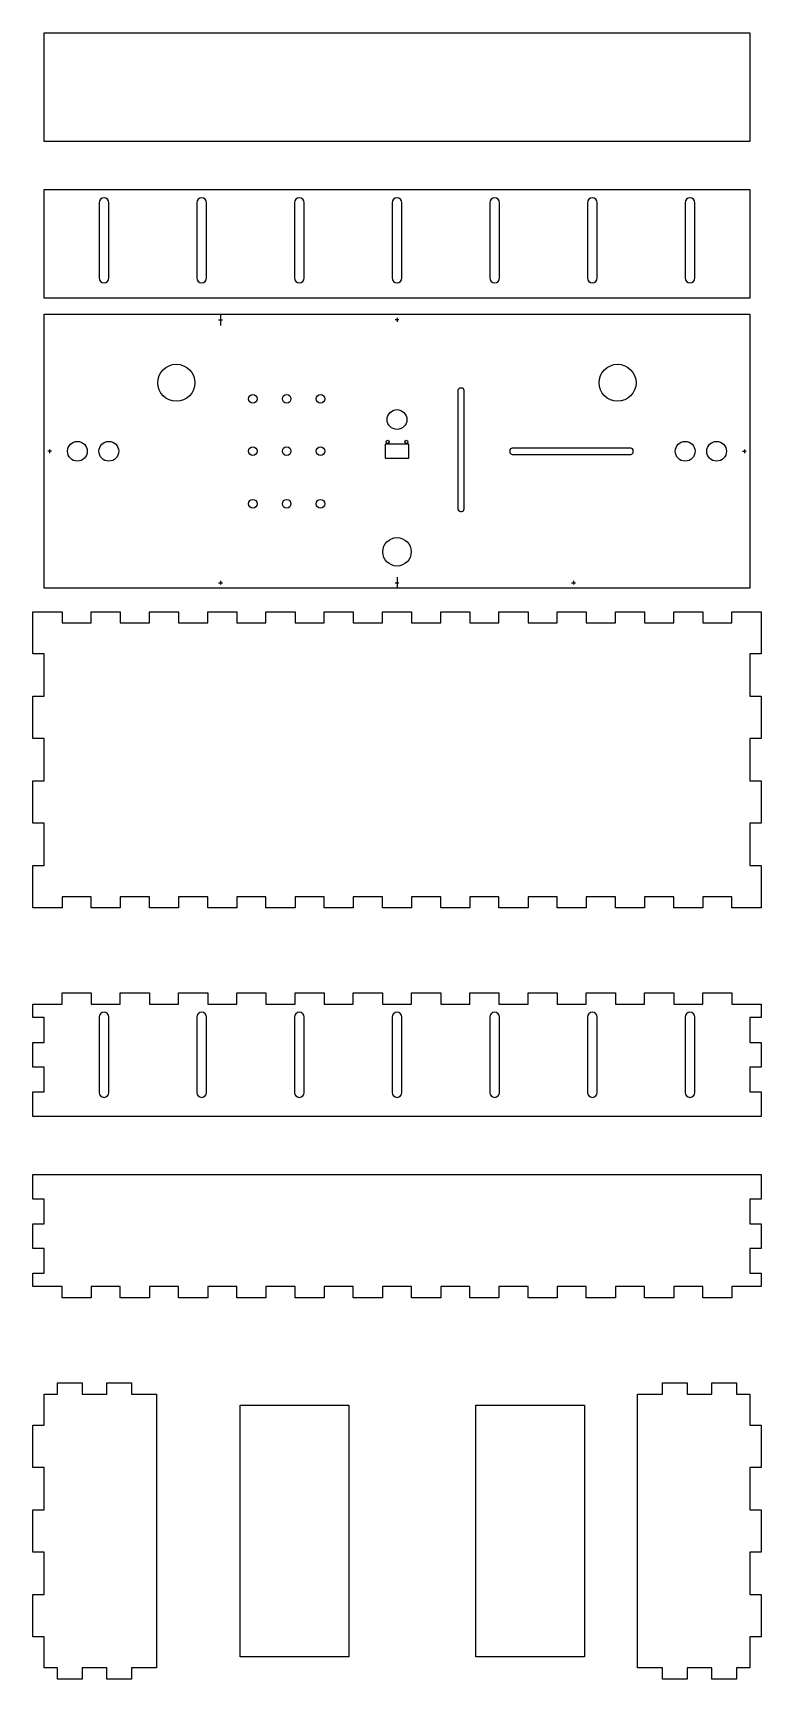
# Model space of a CAD drawing. Header units: millimetres. Extents: x -590 to 0, y 135 to 1469.
import ezdxf

# ---------------------------------------------------------------- set-up
doc = ezdxf.new("R2010")
doc.units = ezdxf.units.MM
doc.layers.get('0').update_dxf_attribs({"linetype": 'CONTINUOUS'})

msp = doc.modelspace()

# ---------------------------------------------------------------- linework, layer by layer
for p, q in [((-438, 1241), (-438, 1232)), ((-439.5, 1236.5), (-436.5, 1236.5)), ((-438, 1238), (-438, 1235)), ((-293.5, 1236.5), (-296.5, 1236.5)), ((-295, 1238), (-295, 1235)), ((-575, 1130), (-578, 1130)), ((-576.5, 1131.5), (-576.5, 1128.5)), ((-15, 1130), (-12, 1130)), ((-13.5, 1131.5), (-13.5, 1128.5)), ((-295, 1028), (-295, 1019)), ((-295, 1028), (-295, 1019)), ((-439.5, 1023.5), (-436.5, 1023.5)), ((-438, 1025), (-438, 1022)), ((-296.5, 1023.5), (-293.5, 1023.5)), ((-153.5, 1023.5), (-150.5, 1023.5)), ((-152, 1025), (-152, 1022))]:
    msp.add_line(p, q)
for points in [[(-9, 1469), (-9, 1381), (-581, 1381), (-581, 1469)], [(-9, 1254), (-581, 1254), (-581, 1342), (-9, 1342)], [(-581, 1241), (-9, 1241), (-9, 1019), (-581, 1019)], [(-304.6, 1135.7), (-304.6, 1124.3), (-285.4, 1124.3), (-285.4, 1135.7)], [(0, 794.3), (0, 760), (-23.6, 760), (-23.6, 769), (-47.2, 769), (-47.2, 760), (-70.8, 760), (-70.8, 769), (-94.4, 769), (-94.4, 760), (-118, 760), (-118, 769), (-141.6, 769), (-141.6, 760), (-165.2, 760), (-165.2, 769), (-188.8, 769), (-188.8, 760), (-212.4, 760), (-212.4, 769), (-236, 769), (-236, 760), (-259.6, 760), (-259.6, 769), (-283.2, 769), (-283.2, 760), (-306.8, 760), (-306.8, 769), (-330.4, 769), (-330.4, 760), (-354, 760), (-354, 769), (-377.6, 769), (-377.6, 760), (-401.2, 760), (-401.2, 769), (-424.8, 769), (-424.8, 760), (-448.4, 760), (-448.4, 769), (-472, 769), (-472, 760), (-495.6, 760), (-495.6, 769), (-519.2, 769), (-519.2, 760), (-542.8, 760), (-542.8, 769), (-566.4, 769), (-566.4, 760), (-590, 760), (-590, 794.3), (-581, 794.3), (-581, 828.6), (-590, 828.6), (-590, 862.9), (-581, 862.9), (-581, 897.1), (-590, 897.1), (-590, 931.4), (-581, 931.4), (-581, 965.7), (-590, 965.7), (-590, 1000), (-566.4, 1000), (-566.4, 991), (-542.8, 991), (-542.8, 1000), (-519.2, 1000), (-519.2, 991), (-495.6, 991), (-495.6, 1000), (-472, 1000), (-472, 991), (-448.4, 991), (-448.4, 1000), (-424.8, 1000), (-424.8, 991), (-401.2, 991), (-401.2, 1000), (-377.6, 1000), (-377.6, 991), (-354, 991), (-354, 1000), (-330.4, 1000), (-330.4, 991), (-306.8, 991), (-306.8, 1000), (-283.2, 1000), (-283.2, 991), (-259.6, 991), (-259.6, 1000), (-236, 1000), (-236, 991), (-212.4, 991), (-212.4, 1000), (-188.8, 1000), (-188.8, 991), (-165.2, 991), (-165.2, 1000), (-141.6, 1000), (-141.6, 991), (-118, 991), (-118, 1000), (-94.4, 1000), (-94.4, 991), (-70.8, 991), (-70.8, 1000), (-47.2, 1000), (-47.2, 991), (-23.6, 991), (-23.6, 1000), (0, 1000), (0, 965.7), (-9, 965.7), (-9, 931.4), (0, 931.4), (0, 897.1), (-9, 897.1), (-9, 862.9), (0, 862.9), (0, 828.6), (-9, 828.6), (-9, 794.3)], [(-590, 611), (-581, 611), (-581, 631), (-590, 631), (-590, 651), (-581, 651), (-581, 671), (-590, 671), (-590, 682), (-566.4, 682), (-566.4, 691), (-542.8, 691), (-542.8, 682), (-519.2, 682), (-519.2, 691), (-495.6, 691), (-495.6, 682), (-472, 682), (-472, 691), (-448.4, 691), (-448.4, 682), (-424.8, 682), (-424.8, 691), (-401.2, 691), (-401.2, 682), (-377.6, 682), (-377.6, 691), (-354, 691), (-354, 682), (-330.4, 682), (-330.4, 691), (-306.8, 691), (-306.8, 682), (-283.2, 682), (-283.2, 691), (-259.6, 691), (-259.6, 682), (-236, 682), (-236, 691), (-212.4, 691), (-212.4, 682), (-188.8, 682), (-188.8, 691), (-165.2, 691), (-165.2, 682), (-141.6, 682), (-141.6, 691), (-118, 691), (-118, 682), (-94.4, 682), (-94.4, 691), (-70.8, 691), (-70.8, 682), (-47.2, 682), (-47.2, 691), (-23.6, 691), (-23.6, 682), (0, 682), (0, 671), (-9, 671), (-9, 651), (0, 651), (0, 631), (-9, 631), (-9, 611), (0, 611), (0, 591), (-590, 591)], [(-590, 464), (-581, 464), (-581, 484), (-590, 484), (-590, 504), (-581, 504), (-581, 524), (-590, 524), (-590, 544), (0, 544), (0, 524), (-9, 524), (-9, 504), (0, 504), (0, 484), (-9, 484), (-9, 464), (0, 464), (0, 453), (-23.6, 453), (-23.6, 444), (-47.2, 444), (-47.2, 453), (-70.8, 453), (-70.8, 444), (-94.4, 444), (-94.4, 453), (-118, 453), (-118, 444), (-141.6, 444), (-141.6, 453), (-165.2, 453), (-165.2, 444), (-188.8, 444), (-188.8, 453), (-212.4, 453), (-212.4, 444), (-236, 444), (-236, 453), (-259.6, 453), (-259.6, 444), (-283.2, 444), (-283.2, 453), (-306.8, 453), (-306.8, 444), (-330.4, 444), (-330.4, 453), (-354, 453), (-354, 444), (-377.6, 444), (-377.6, 453), (-401.2, 453), (-401.2, 444), (-424.8, 444), (-424.8, 453), (-448.4, 453), (-448.4, 444), (-472, 444), (-472, 453), (-495.6, 453), (-495.6, 444), (-519.2, 444), (-519.2, 453), (-542.8, 453), (-542.8, 444), (-566.4, 444), (-566.4, 453), (-590, 453)], [(-581, 144), (-581, 169.3), (-590, 169.3), (-590, 203.6), (-581, 203.6), (-581, 237.9), (-590, 237.9), (-590, 272.1), (-581, 272.1), (-581, 306.4), (-590, 306.4), (-590, 340.7), (-581, 340.7), (-581, 366), (-570, 366), (-570, 375), (-550, 375), (-550, 366), (-530, 366), (-530, 375), (-510, 375), (-510, 366), (-490, 366), (-490, 144), (-510, 144), (-510, 135), (-530, 135), (-530, 144), (-550, 144), (-550, 135), (-570, 135), (-570, 144)], [(-9, 144), (-20, 144), (-20, 135), (-40, 135), (-40, 144), (-60, 144), (-60, 135), (-80, 135), (-80, 144), (-100, 144), (-100, 366), (-80, 366), (-80, 375), (-60, 375), (-60, 366), (-40, 366), (-40, 375), (-20, 375), (-20, 366), (-9, 366), (-9, 340.7), (0, 340.7), (0, 306.4), (-9, 306.4), (-9, 272.1), (0, 272.1), (0, 237.9), (-9, 237.9), (-9, 203.6), (0, 203.6), (0, 169.3), (-9, 169.3)], [(-422, 153), (-422, 357), (-334, 357), (-334, 153)], [(-143, 153), (-231, 153), (-231, 357), (-143, 357)]]:
    msp.add_lwpolyline(points, close=True)
for points in [[(-528.4, 1270.4), (-528.4, 1331.4, 1), (-536.4, 1331.4), (-536.4, 1270.4, 1)], [(-449.3, 1270.4), (-449.3, 1331.4, 1), (-457.3, 1331.4), (-457.3, 1270.4, 1)], [(-370.1, 1270.4), (-370.1, 1331.4, 1), (-378.1, 1331.4), (-378.1, 1270.4, 1)], [(-291, 1270.4), (-291, 1331.4, 1), (-299, 1331.4), (-299, 1270.4, 1)], [(-211.9, 1270.4), (-211.9, 1331.4, 1), (-219.9, 1331.4), (-219.9, 1270.4, 1)], [(-132.7, 1270.4), (-132.7, 1331.4, 1), (-140.7, 1331.4), (-140.7, 1270.4, 1)], [(-53.6, 1270.4), (-53.6, 1331.4, 1), (-61.6, 1331.4), (-61.6, 1270.4, 1)], [(-243.6, 1081.2), (-242.6, 1081.2, 0.414214), (-240.6, 1083.2), (-240.6, 1179.2, 0.414214), (-242.6, 1181.2), (-243.6, 1181.2, 0.414214), (-245.6, 1179.2), (-245.6, 1083.2, 0.414214)], [(-201.6, 1127.5), (-105.6, 1127.5, 0.414214), (-103.6, 1129.5), (-103.6, 1130.5, 0.414214), (-105.6, 1132.5), (-201.6, 1132.5, 0.414214), (-203.6, 1130.5), (-203.6, 1129.5, 0.414214)], [(-528.4, 610.4), (-528.4, 671.4, 1), (-536.4, 671.4), (-536.4, 610.4, 1)], [(-449.3, 610.4), (-449.3, 671.4, 1), (-457.3, 671.4), (-457.3, 610.4, 1)], [(-370.1, 610.4), (-370.1, 671.4, 1), (-378.1, 671.4), (-378.1, 610.4, 1)], [(-291, 610.4), (-291, 671.4, 1), (-299, 671.4), (-299, 610.4, 1)], [(-211.9, 610.4), (-211.9, 671.4, 1), (-219.9, 671.4), (-219.9, 610.4, 1)], [(-132.7, 610.4), (-132.7, 671.4, 1), (-140.7, 671.4), (-140.7, 610.4, 1)], [(-53.6, 610.4), (-53.6, 671.4, 1), (-61.6, 671.4), (-61.6, 610.4, 1)]]:
    msp.add_lwpolyline(points, format="xyb", close=True)
for centre, radius in [((-473.8, 1185.5), 15), ((-116.3, 1185.5), 15), ((-411.9, 1172.5), 3.5), ((-384.4, 1172.5), 3.5), ((-356.9, 1172.5), 3.5), ((-295, 1155.7), 8), ((-554, 1130), 8), ((-528.5, 1130), 8), ((-302.6, 1137.6), 1.25), ((-287.4, 1137.6), 1.25), ((-61.5, 1130), 8), ((-36, 1130), 8), ((-411.9, 1130), 3.5), ((-384.4, 1130), 3.5), ((-356.9, 1130), 3.5), ((-411.9, 1087.5), 3.5), ((-384.4, 1087.5), 3.5), ((-356.9, 1087.5), 3.5), ((-295, 1048.5), 11.5), ((-295, 1048.5), 11.5)]:
    msp.add_circle(centre, radius)

doc.saveas('drawing.dxf')
